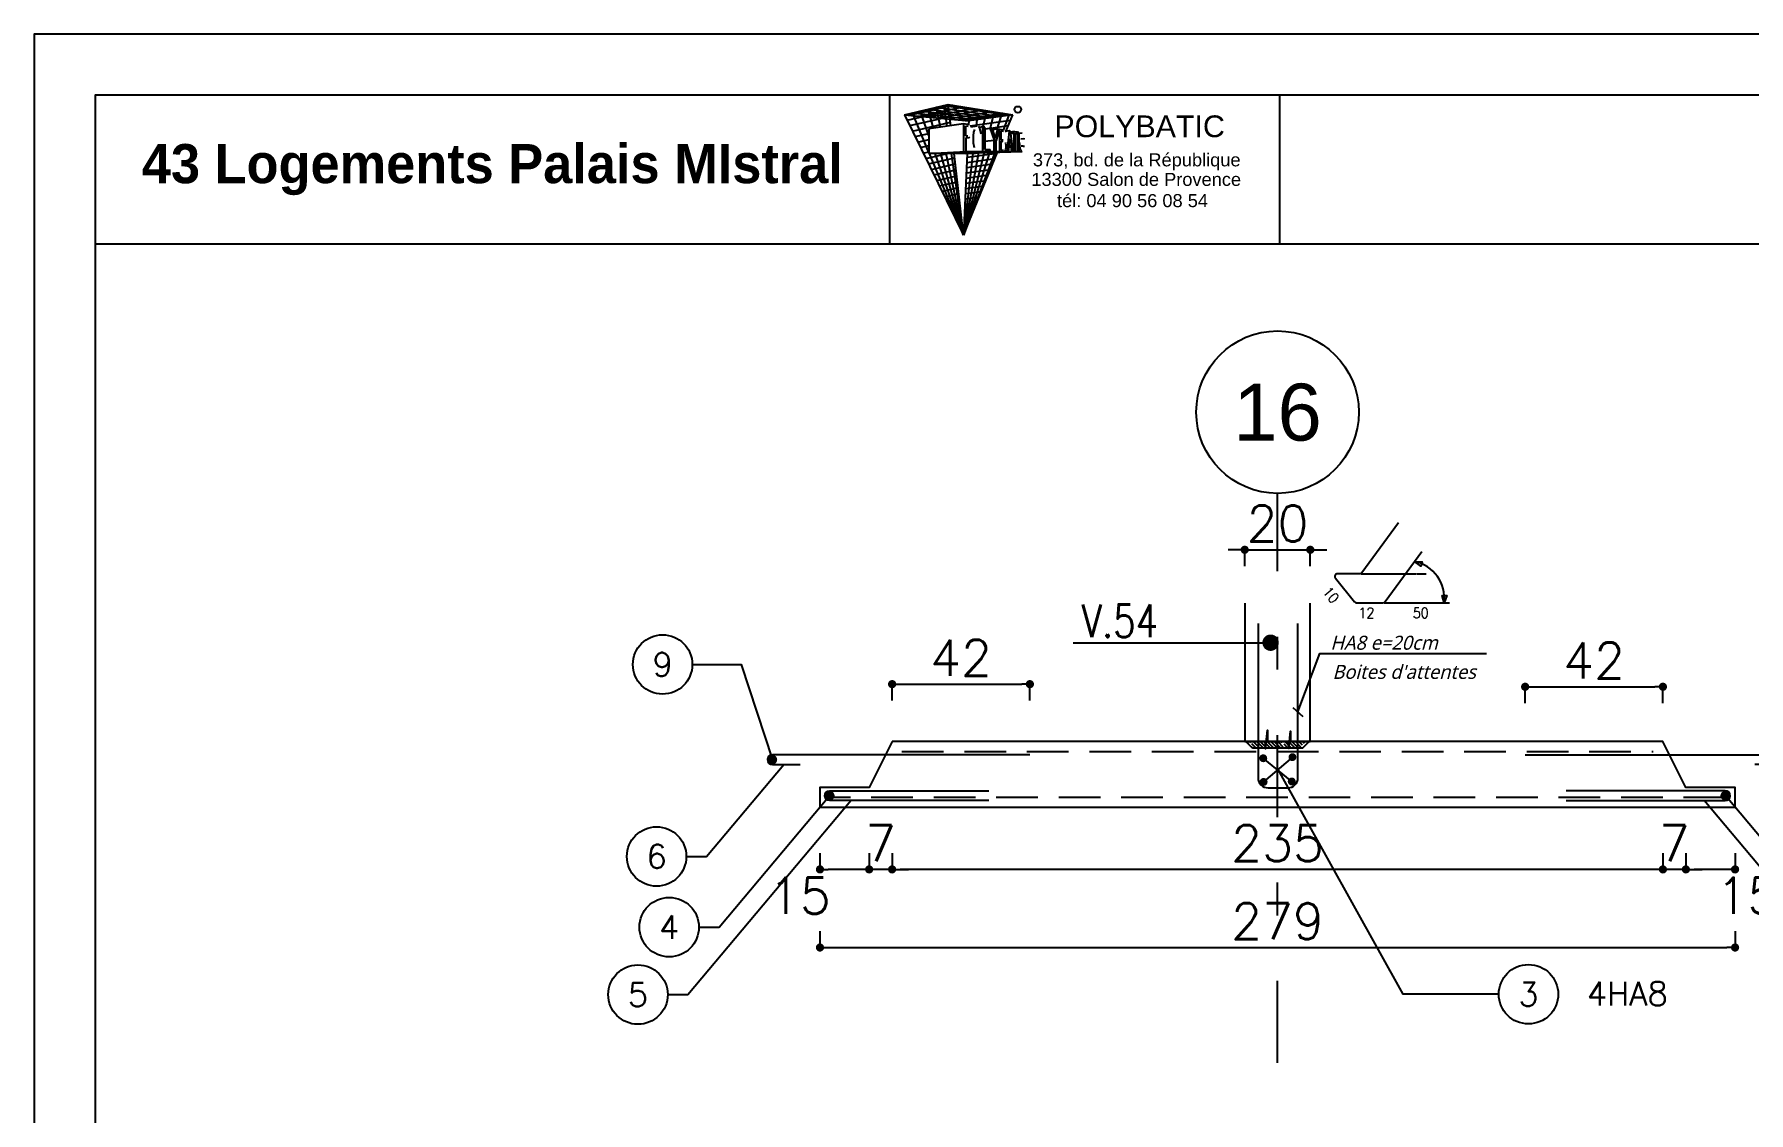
# Model space of a CAD drawing. Header units: millimetres. Extents: x -21776 to 63757, y -7870 to 8483.
# Drawn here: x 21930 to 22453, y -4850 to -4522 of the extents above; entities that cross this region are included whole.
import ezdxf
from ezdxf.enums import TextEntityAlignment as Align

# ---------------------------------------------------------------- set-up
doc = ezdxf.new("R2010")
doc.units = ezdxf.units.MM
doc.header["$PDMODE"] = 34
for name, pattern in [('CACHEX2', [19.05, 12.7, -6.35]), ('CONTINUE', [0]), ('GrFeatureAxis', [0.85, 0.25, -0.2, 0.1, -0.2, 0.1]), ('HIDDEN2', [0.1875, 0.125, -0.0625])]:
    doc.linetypes.add(name, pattern=pattern)
for name, color, linetype in [('COTATION', 1, 'Continuous'), ('GO-CARTOUCHE', 7, 'Continuous'), ('GO-COTATION', 1, 'Continuous'), ('GO-FER-HA', 140, 'Continuous'), ('GO-TEXTE', 9, 'Continuous'), ('GO-TEXTE-ACIER', 3, 'Continuous'), ('GO-TEXTE-FER', 3, 'Continuous'), ('Grid', 7, 'Continuous'), ('préfa v', 2, 'Continuous'), ('STR_TS_TXT', 7, 'Continuous'), ('STR_VOI-POT', 6, 'Continuous'), ('TEXTE-ACIER', 3, 'Continuous')]:
    doc.layers.add(name, color=color, linetype=linetype)
doc.styles.add('GrGrid', font='ARIAL.TTF', dxfattribs={"height": 0.17})
doc.styles.add('Lucida', font='')
doc.styles.get("Standard").update_dxf_attribs({"font": 'romans.shx'})
doc.styles.add('TEXTE', font='romans.shx')
doc.styles.add('TEXTE TS', font='romans.shx', dxfattribs={"width": 0.7, "oblique": 15})
doc.styles.add('TEXTEBA', font='ARIAL.TTF')
doc.styles.get('Lucida').set_extended_font_data('Lucida Sans', italic=True)
doc.dimstyles.new('COUPE-20', dxfattribs={"dimscale": 0.5, "dimtxt": 22, "dimasz": 5, "dimexe": 0.05, "dimexo": 0, "dimgap": 5, "dimtad": 1, "dimdsep": 46, "dimtxsty": 'Standard', "dimblk1": 'DOT', "dimblk2": 'DOT', "dimsah": 1, "dimcen": 0, "dimdle": 150, "dimclrd": 1, "dimclre": 1, "dimclrt": 7, "dimadec": 0, "dimazin": 0, "dimtfac": 1, "dimtix": 1, "dimtmove": 2, "dimatfit": 3, "dimldrblk": 'DOT', "dimfxl": 0, "dimtvp": 1, "dimtolj": 1, "dimtzin": 0, "dimarcsym": 0})

# ---------------------------------------------------------------- blocks, each defined once
blk = doc.blocks.new('_DOT')
at = {"color": 0, "linetype": 'ByBlock'}
blk.add_line((-0.5, 0), (-1, 0), dxfattribs=at)
at = {"color": 0, "linetype": 'ByBlock', "const_width": 0.5}
blk.add_lwpolyline([(-0.25, 0, 1), (0.25, 0, 1)], format="xyb", close=True, dxfattribs=at)
blk = doc.blocks.new('*D1715')
at = {"layer": 'DEFPOINTS', "color": 0}
for p in [(22448.76, -4751.26), (22491.32, -4751.26), (22448.76, -4757.26)]:
    blk.add_point(p, dxfattribs=at)
at = {"layer": 'préfa v', "color": 1, "lineweight": -2}
for p, q in [((22486.32, -4751.26), (22491.34, -4751.26)), ((22491.32, -4748.76), (22491.32, -4746.26)), ((22491.32, -4757.26), (22491.32, -4751.26)), ((22486.32, -4757.26), (22491.34, -4757.26)), ((22491.32, -4759.76), (22491.32, -4762.26))]:
    blk.add_line(p, q, dxfattribs=at)
at = {"layer": 'préfa v', "color": 1, "lineweight": -2, "xscale": 2.5, "yscale": 2.5, "zscale": 2.5}
for p, rotation in [((22491.32, -4751.26), 270), ((22491.32, -4757.26), 90)]:
    blk.add_blockref('_DOT', p, dxfattribs=dict(at, rotation=rotation))
at = {"layer": 'préfa v', "color": 7, "insert": (22483.32, -4761.11), "char_height": 11, "attachment_point": 5, "rotation": 90}
blk.add_mtext('\\A1;6', dxfattribs=at)
blk = doc.blocks.new('*D1716')
at = {"layer": 'DEFPOINTS', "color": 0}
for p in [(22426.76, -4737.26), (22491.32, -4737.26), (22448.76, -4751.26)]:
    blk.add_point(p, dxfattribs=at)
at = {"layer": 'préfa v', "color": 1, "lineweight": -2}
for p, q in [((22491.32, -4734.76), (22491.32, -4732.26)), ((22486.32, -4737.26), (22491.34, -4737.26)), ((22491.32, -4751.26), (22491.32, -4737.26)), ((22486.32, -4751.26), (22491.34, -4751.26)), ((22491.32, -4753.76), (22491.32, -4756.26))]:
    blk.add_line(p, q, dxfattribs=at)
at = {"layer": 'préfa v', "color": 1, "lineweight": -2, "xscale": 2.5, "yscale": 2.5, "zscale": 2.5}
for p, rotation in [((22491.32, -4737.26), 270), ((22491.32, -4751.26), 90)]:
    blk.add_blockref('_DOT', p, dxfattribs=dict(at, rotation=rotation))
at = {"layer": 'préfa v', "color": 7, "insert": (22483.32, -4744.26), "char_height": 11, "attachment_point": 5, "rotation": 90}
blk.add_mtext('\\A1;14', dxfattribs=at)
blk = doc.blocks.new('*D1717')
at = {"layer": 'DEFPOINTS', "color": 0}
for p in [(22433.76, -4751.26), (22448.76, -4757.26), (22433.76, -4776.24)]:
    blk.add_point(p, dxfattribs=at)
at = {"layer": 'préfa v', "color": 1, "lineweight": -2}
for p, q in [((22433.76, -4771.24), (22433.76, -4776.27)), ((22448.76, -4771.24), (22448.76, -4776.27)), ((22446.26, -4776.24), (22436.26, -4776.24))]:
    blk.add_line(p, q, dxfattribs=at)
at = {"layer": 'préfa v', "color": 1, "lineweight": -2, "xscale": 2.5, "yscale": 2.5, "zscale": 2.5, "rotation": 180}
blk.add_blockref('_DOT', (22433.76, -4776.24), dxfattribs=at)
at = {"layer": 'préfa v', "color": 1, "lineweight": -2, "xscale": 2.5, "yscale": 2.5, "zscale": 2.5}
blk.add_blockref('_DOT', (22448.76, -4776.24), dxfattribs=at)
at = {"layer": 'préfa v', "color": 7, "insert": (22452.54, -4784.24), "char_height": 11, "attachment_point": 5}
blk.add_mtext('\\A1;15', dxfattribs=at)
blk = doc.blocks.new('*D1718')
at = {"layer": 'DEFPOINTS', "color": 0}
for p in [(22426.76, -4737.26), (22433.76, -4751.26), (22426.76, -4776.24)]:
    blk.add_point(p, dxfattribs=at)
at = {"layer": 'préfa v', "color": 1, "lineweight": -2}
for p, q in [((22426.76, -4771.24), (22426.76, -4776.27)), ((22433.76, -4771.24), (22433.76, -4776.27)), ((22424.26, -4776.24), (22421.76, -4776.24)), ((22433.76, -4776.24), (22426.76, -4776.24)), ((22436.26, -4776.24), (22438.76, -4776.24))]:
    blk.add_line(p, q, dxfattribs=at)
at = {"layer": 'préfa v', "color": 1, "lineweight": -2, "xscale": 2.5, "yscale": 2.5, "zscale": 2.5}
blk.add_blockref('_DOT', (22426.76, -4776.24), dxfattribs=at)
at = {"layer": 'préfa v', "color": 1, "lineweight": -2, "xscale": 2.5, "yscale": 2.5, "zscale": 2.5, "rotation": 180}
blk.add_blockref('_DOT', (22433.76, -4776.24), dxfattribs=at)
at = {"layer": 'préfa v', "color": 7, "insert": (22430.26, -4768.24), "char_height": 11, "attachment_point": 5}
blk.add_mtext('\\A1;7', dxfattribs=at)
blk = doc.blocks.new('*D1719')
at = {"layer": 'DEFPOINTS', "color": 0}
for p in [(22191.76, -4737.26), (22426.76, -4737.26), (22191.76, -4776.24)]:
    blk.add_point(p, dxfattribs=at)
at = {"layer": 'préfa v', "color": 1, "lineweight": -2}
for p, q in [((22191.76, -4771.24), (22191.76, -4776.27)), ((22426.76, -4771.24), (22426.76, -4776.27)), ((22424.26, -4776.24), (22194.26, -4776.24))]:
    blk.add_line(p, q, dxfattribs=at)
at = {"layer": 'préfa v', "color": 1, "lineweight": -2, "xscale": 2.5, "yscale": 2.5, "zscale": 2.5, "rotation": 180}
blk.add_blockref('_DOT', (22191.76, -4776.24), dxfattribs=at)
at = {"layer": 'préfa v', "color": 1, "lineweight": -2, "xscale": 2.5, "yscale": 2.5, "zscale": 2.5}
blk.add_blockref('_DOT', (22426.76, -4776.24), dxfattribs=at)
at = {"layer": 'préfa v', "color": 7, "insert": (22309.26, -4768.24), "char_height": 11, "attachment_point": 5}
blk.add_mtext('\\A1;235', dxfattribs=at)
blk = doc.blocks.new('*D1720')
at = {"layer": 'DEFPOINTS', "color": 0}
for p in [(22191.76, -4737.26), (22184.76, -4751.26), (22184.76, -4776.24)]:
    blk.add_point(p, dxfattribs=at)
at = {"layer": 'préfa v', "color": 1, "lineweight": -2}
for p, q in [((22184.76, -4771.24), (22184.76, -4776.27)), ((22191.76, -4771.24), (22191.76, -4776.27)), ((22182.26, -4776.24), (22179.76, -4776.24)), ((22191.76, -4776.24), (22184.76, -4776.24)), ((22194.26, -4776.24), (22196.76, -4776.24))]:
    blk.add_line(p, q, dxfattribs=at)
at = {"layer": 'préfa v', "color": 1, "lineweight": -2, "xscale": 2.5, "yscale": 2.5, "zscale": 2.5}
blk.add_blockref('_DOT', (22184.76, -4776.24), dxfattribs=at)
at = {"layer": 'préfa v', "color": 1, "lineweight": -2, "xscale": 2.5, "yscale": 2.5, "zscale": 2.5, "rotation": 180}
blk.add_blockref('_DOT', (22191.76, -4776.24), dxfattribs=at)
at = {"layer": 'préfa v', "color": 7, "insert": (22188.26, -4768.24), "char_height": 11, "attachment_point": 5}
blk.add_mtext('\\A1;7', dxfattribs=at)
blk = doc.blocks.new('*D1721')
at = {"layer": 'DEFPOINTS', "color": 0}
for p in [(22169.76, -4751.26), (22184.76, -4751.26), (22169.76, -4776.24)]:
    blk.add_point(p, dxfattribs=at)
at = {"layer": 'préfa v', "color": 1, "lineweight": -2}
for p, q in [((22169.76, -4771.24), (22169.76, -4776.27)), ((22184.76, -4771.24), (22184.76, -4776.27)), ((22182.26, -4776.24), (22172.26, -4776.24))]:
    blk.add_line(p, q, dxfattribs=at)
at = {"layer": 'préfa v', "color": 1, "lineweight": -2, "xscale": 2.5, "yscale": 2.5, "zscale": 2.5, "rotation": 180}
blk.add_blockref('_DOT', (22169.76, -4776.24), dxfattribs=at)
at = {"layer": 'préfa v', "color": 1, "lineweight": -2, "xscale": 2.5, "yscale": 2.5, "zscale": 2.5}
blk.add_blockref('_DOT', (22184.76, -4776.24), dxfattribs=at)
at = {"layer": 'préfa v', "color": 7, "insert": (22163.64, -4784.24), "char_height": 11, "attachment_point": 5}
blk.add_mtext('\\A1;15', dxfattribs=at)
blk = doc.blocks.new('*D1722')
at = {"layer": 'DEFPOINTS', "color": 0}
for p in [(22169.76, -4757.26), (22448.76, -4757.26), (22448.76, -4800.06)]:
    blk.add_point(p, dxfattribs=at)
at = {"layer": 'préfa v', "color": 1, "lineweight": -2}
for p, q in [((22169.76, -4795.06), (22169.76, -4800.08)), ((22448.76, -4795.06), (22448.76, -4800.08)), ((22172.26, -4800.06), (22446.26, -4800.06))]:
    blk.add_line(p, q, dxfattribs=at)
at = {"layer": 'préfa v', "color": 1, "lineweight": -2, "xscale": 2.5, "yscale": 2.5, "zscale": 2.5, "rotation": 180}
blk.add_blockref('_DOT', (22169.76, -4800.06), dxfattribs=at)
at = {"layer": 'préfa v', "color": 1, "lineweight": -2, "xscale": 2.5, "yscale": 2.5, "zscale": 2.5}
blk.add_blockref('_DOT', (22448.76, -4800.06), dxfattribs=at)
at = {"layer": 'préfa v', "color": 7, "insert": (22309.26, -4792.06), "char_height": 11, "attachment_point": 5}
blk.add_mtext('\\A1;279', dxfattribs=at)
blk = doc.blocks.new('*D1731')
at = {"layer": 'DEFPOINTS', "color": 0}
for p in [(22426.76, -4737.26), (22513.45, -4737.26), (22448.76, -4757.26)]:
    blk.add_point(p, dxfattribs=at)
at = {"layer": 'STR_VOI-POT', "color": 1, "lineweight": -2}
for p, q in [((22513.45, -4734.76), (22513.45, -4732.26)), ((22508.45, -4737.26), (22513.48, -4737.26)), ((22513.45, -4757.26), (22513.45, -4737.26)), ((22508.45, -4757.26), (22513.48, -4757.26)), ((22513.45, -4759.76), (22513.45, -4762.26))]:
    blk.add_line(p, q, dxfattribs=at)
at = {"layer": 'STR_VOI-POT', "color": 1, "lineweight": -2, "xscale": 2.5, "yscale": 2.5, "zscale": 2.5}
for p, rotation in [((22513.45, -4737.26), 270), ((22513.45, -4757.26), 90)]:
    blk.add_blockref('_DOT', p, dxfattribs=dict(at, rotation=rotation))
at = {"layer": 'STR_VOI-POT', "color": 7, "insert": (22505.45, -4747.26), "char_height": 11, "attachment_point": 5, "rotation": 90}
blk.add_mtext('\\A1;20', dxfattribs=at)
blk = doc.blocks.new('staboxdetail')
at = {"layer": 'GO-TEXTE-FER'}
blk.add_lwpolyline([(-8.57, 15.58), (-19.76, 0.33, -0.238859), (-20.41, 0), (-27.16, 0, 0.630281), (-27.79, -1.3), (-21.96, -8.52, 0.226783), (-21.34, -8.82), (-13.3, -8.82, 0.238859), (-12.65, -8.49), (-1.46, 6.77)], format="xyb", dxfattribs=at)
at = {"layer": 'GO-TEXTE-FER', "color": 1, "flags": 128}
for points in [[(-3.64, 3.75), (-1.35, 3.64), (-1.75, 2.31), (-3.64, 3.75)], [(5.34, -8.85), (4.78, -6.62), (6.18, -6.63), (5.34, -8.85)]]:
    blk.add_lwpolyline(points, dxfattribs=at)
at = {"layer": 'GO-TEXTE-FER', "color": 1}
blk.add_arc((-6, -7.43), 11.43, 352.851, 78.092, dxfattribs=at)
at = {"layer": 'TEXTE-ACIER', "color": 1, "linetype": 'HIDDEN2', "ltscale": 0.025}
for p, q in [((-20, 0), (0, 0)), ((-12.89, -8.82), (7.11, -8.82))]:
    blk.add_line(p, q, dxfattribs=at)
at = {"layer": 'GO-TEXTE-FER', "color": 1, "style": 'TEXTE', "width": 0.9}
blk.add_text('10', height=3.15, rotation=309.8185, dxfattribs=at).set_placement((-31.88, -5.6))
for s, p in [('12', (-20.75, -13.49)), ('50', (-4.19, -13.49))]:
    blk.add_text(s, height=3.15, dxfattribs=at).set_placement(p)
blk = doc.blocks.new('*D1734')
at = {"layer": 'DEFPOINTS', "color": 0}
for p in [(22426.76, -4720.54), (22426.76, -4737.26), (22384.76, -4741.26)]:
    blk.add_point(p, dxfattribs=at)
at = {"layer": 'STR_VOI-POT', "color": 1, "lineweight": -2}
for p, q in [((22384.76, -4725.54), (22384.76, -4720.51)), ((22387.26, -4720.54), (22424.26, -4720.54)), ((22426.76, -4725.54), (22426.76, -4720.51))]:
    blk.add_line(p, q, dxfattribs=at)
at = {"layer": 'STR_VOI-POT', "color": 1, "lineweight": -2, "xscale": 2.5, "yscale": 2.5, "zscale": 2.5, "rotation": 180}
blk.add_blockref('_DOT', (22384.76, -4720.54), dxfattribs=at)
at = {"layer": 'STR_VOI-POT', "color": 1, "lineweight": -2, "xscale": 2.5, "yscale": 2.5, "zscale": 2.5}
blk.add_blockref('_DOT', (22426.76, -4720.54), dxfattribs=at)
at = {"layer": 'STR_VOI-POT', "color": 7, "insert": (22405.76, -4712.54), "char_height": 11, "attachment_point": 5}
blk.add_mtext('\\A1;42', dxfattribs=at)
blk = doc.blocks.new('stab')
at = {"layer": 'GO-FER-HA'}
h = blk.add_hatch(dxfattribs=at)
h.set_pattern_fill('ANSI31', color=9, scale=6.075, angle=-540, style=0)
h.set_pattern_definition([(315, (-54992.6584, 395894.73794), (-0.536959212, -0.536959212), [])])
h.paths.add_polyline_path([(8.55, 0), (6.53, -2.03), (4.9, -2.03), (4.9, 0)])
h.paths.add_polyline_path([(4.9, 0), (4.9, -2.03), (1.75, -2.03), (1.95, 0)])
h.paths.add_polyline_path([(1.41, 0), (1.73, -2.03), (-8.03, -2.03), (-7.82, 0)])
h.paths.add_polyline_path([(-8.11, -1.56), (-9.67, 0), (-8.25, 0)])
at = {"layer": 'COTATION'}
for p, q in [((4.33, -12.16), (-4.35, -5.08)), ((4.55, -4.74), (-4.24, -12.3))]:
    blk.add_line(p, q, dxfattribs=at)
at = {"layer": 'GO-FER-HA', "color": 1}
blk.add_lwpolyline([(-5.93, 36.01), (-5.93, 0.57), (-5.93, -11.07, 0.414214), (-2.89, -14.1), (3.18, -14.1, 0.414214), (6.22, -11.07), (6.22, 36.01)], format="xyb", dxfattribs=at)
blk.add_lwpolyline([(-7.65, -2.03), (-9.67, 0), (9.67, 0), (7.65, -2.03)], close=True, dxfattribs=at)
blk.add_lwpolyline([(-3.88, 0), (-3.68, -2.22), (-3.09, 3.47), (-3.09, 0), (3.09, 0), (3.42, -2.09), (3.94, 3.21), (3.94, 0)], dxfattribs=at)
at = {"layer": 'GO-FER-HA', "color": 6, "linetype": 'Continuous', "const_width": 1.2}
for points in [[(-3.75, -5.08, -1), (-4.95, -5.08, -1)], [(5.15, -4.74, -1), (3.95, -4.74, -1)], [(-3.64, -12.3, -1), (-4.84, -12.3, -1)], [(4.93, -12.16, -1), (3.73, -12.16, -1)]]:
    blk.add_lwpolyline(points, format="xyb", close=True, dxfattribs=at)
blk = doc.blocks.new('*D1741')
at = {"layer": 'DEFPOINTS', "color": 0}
for p in [(22233.76, -4719.74), (22191.76, -4737.26), (22233.76, -4741.26)]:
    blk.add_point(p, dxfattribs=at)
at = {"layer": 'préfa v', "color": 1, "lineweight": -2}
for p, q in [((22191.76, -4724.74), (22191.76, -4719.71)), ((22194.26, -4719.74), (22231.26, -4719.74)), ((22233.76, -4724.74), (22233.76, -4719.71))]:
    blk.add_line(p, q, dxfattribs=at)
at = {"layer": 'préfa v', "color": 1, "lineweight": -2, "xscale": 2.5, "yscale": 2.5, "zscale": 2.5, "rotation": 180}
blk.add_blockref('_DOT', (22191.76, -4719.74), dxfattribs=at)
at = {"layer": 'préfa v', "color": 1, "lineweight": -2, "xscale": 2.5, "yscale": 2.5, "zscale": 2.5}
blk.add_blockref('_DOT', (22233.76, -4719.74), dxfattribs=at)
at = {"layer": 'préfa v', "color": 7, "insert": (22212.76, -4711.74), "char_height": 11, "attachment_point": 5}
blk.add_mtext('\\A1;42', dxfattribs=at)
blk = doc.blocks.new('*D1742')
at = {"layer": 'DEFPOINTS', "color": 0}
for p in [(22319.26, -4678.76), (22299.26, -4695.04), (22319.26, -4695.04)]:
    blk.add_point(p, dxfattribs=at)
at = {"layer": 'préfa v', "color": 1, "lineweight": -2}
for p, q in [((22296.76, -4678.76), (22294.26, -4678.76)), ((22299.26, -4683.76), (22299.26, -4678.74)), ((22299.26, -4678.76), (22319.26, -4678.76)), ((22319.26, -4683.76), (22319.26, -4678.74)), ((22321.76, -4678.76), (22324.26, -4678.76))]:
    blk.add_line(p, q, dxfattribs=at)
at = {"layer": 'préfa v', "color": 1, "lineweight": -2, "xscale": 2.5, "yscale": 2.5, "zscale": 2.5}
blk.add_blockref('_DOT', (22299.26, -4678.76), dxfattribs=at)
at = {"layer": 'préfa v', "color": 1, "lineweight": -2, "xscale": 2.5, "yscale": 2.5, "zscale": 2.5, "rotation": 180}
blk.add_blockref('_DOT', (22319.26, -4678.76), dxfattribs=at)
at = {"layer": 'préfa v', "color": 7, "insert": (22309.26, -4670.76), "char_height": 11, "attachment_point": 5}
blk.add_mtext('\\A1;20', dxfattribs=at)

msp = doc.modelspace()

# ---------------------------------------------------------------- linework, layer by layer
at = {"layer": 'COTATION'}
for points in [[(22246.99176, -4707.09822), (22307.14749, -4707.09822)], [(22129.01565, -4772.2945), (22135.15775, -4772.2945), (22158.70735, -4744.26035)], [(22376.7148, -4814.30872), (22347.60596, -4814.30872), (22309.41588, -4745.78316)], [(22123.32825, -4814.42617), (22129.47035, -4814.42617), (22179.17159, -4755.26035)], [(22132.85647, -4793.84992), (22138.99857, -4793.84992), (22173.0159, -4753.35469)], [(22495.18838, -4814.42617), (22489.04627, -4814.42617), (22439.34503, -4755.26035)], [(22485.66016, -4793.84992), (22479.51805, -4793.84992), (22445.50072, -4753.35469)]]:
    msp.add_lwpolyline(points, dxfattribs=at)
at = {"layer": 'COTATION', "const_width": 2.5}
msp.add_lwpolyline([(22305.89749, -4707.09822, 1), (22308.39749, -4707.09822, 1)], format="xyb", close=True, dxfattribs=at)
at = {"layer": 'GO-CARTOUCHE', "color": 9, "linetype": 'CONTINUE'}
for p, q in [((22195.50407, -4546.06632), (22208.89724, -4542.95163)), ((22195.50407, -4546.06632), (22215.12661, -4547.93514)), ((22195.50407, -4546.06632), (22213.56927, -4582.81966)), ((22196.32514, -4547.73678), (22209.1096, -4544.76382)), ((22197.01347, -4546.21007), (22210.40641, -4543.19118)), ((22197.14621, -4549.40723), (22209.32197, -4546.576)), ((22202.97932, -4557.54868), (22197.93106, -4545.50191)), ((22197.93106, -4545.50191), (22217.56114, -4547.59543)), ((22200.03227, -4546.49758), (22213.42475, -4543.67029)), ((22202.97932, -4552.45382), (22200.35804, -4544.93749)), ((22200.35804, -4544.93749), (22219.99567, -4547.25573)), ((22202.78503, -4544.37308), (22222.4302, -4546.91603)), ((22204.42164, -4550.20771), (22202.78503, -4544.37308)), ((22203.05107, -4546.78508), (22216.4431, -4544.14939)), ((22206.51686, -4549.89959), (22205.21201, -4543.80866)), ((22205.21201, -4543.80866), (22224.86472, -4546.57633)), ((22206.06988, -4547.07259), (22219.46145, -4544.62849)), ((22208.59059, -4549.59463), (22207.639, -4543.24425)), ((22207.639, -4543.24425), (22227.29925, -4546.23663)), ((22209.65733, -4549.43776), (22208.89724, -4542.95163)), ((22208.89724, -4542.95163), (22228.51978, -4546.06632)), ((22209.08868, -4547.36009), (22222.47979, -4545.10759)), ((22212.10748, -4547.6476), (22225.49814, -4545.5867)), ((22213.61688, -4547.79135), (22227.00731, -4545.82625)), ((22228.51978, -4546.06632), (22215.12661, -4547.93514)), ((22219.99567, -4547.25573), (22219.45514, -4549.78268)), ((22222.4302, -4546.91603), (22221.63847, -4550.12402)), ((22224.86472, -4546.57633), (22223.637, -4550.51568)), ((22227.29925, -4546.23663), (22225.60739, -4550.74453)), ((22226.43404, -4551.19376), (22228.51978, -4546.06632)), ((22197.96728, -4551.07769), (22209.53433, -4548.38819)), ((22198.78836, -4552.74815), (22202.97932, -4551.77376)), ((22213.56927, -4548.86247), (22202.97932, -4550.41982)), ((22202.97932, -4550.41982), (22202.97932, -4557.89507)), ((22215.31249, -4549.13501), (22213.56927, -4548.86247)), ((22213.56927, -4548.86247), (22213.56927, -4557.87744)), ((22214.19221, -4552.49082), (22214.19221, -4549.59037)), ((22214.98441, -4549.71422), (22214.19221, -4549.59037)), ((22214.19221, -4552.49082), (22214.81938, -4552.53948)), ((22215.12661, -4547.93514), (22215.07471, -4549.09783)), ((22215.56125, -4549.45027), (22227.84026, -4547.73681)), ((22215.76052, -4549.79362), (22217.72686, -4549.50762)), ((22216.47609, -4552.46537), (22216.43761, -4553.31857)), ((22216.61458, -4551.41547), (22216.47609, -4552.46537)), ((22216.8418, -4550.57838), (22216.61458, -4551.41547)), ((22217.56114, -4547.59543), (22217.33832, -4549.56159)), ((22218.48102, -4550.28162), (22218.11851, -4549.69815)), ((22219.42489, -4549.77795), (22218.27331, -4549.9473)), ((22218.72542, -4550.98011), (22218.48102, -4550.28162)), ((22218.91284, -4551.98885), (22218.72542, -4550.98011)), ((22219.42489, -4557.27213), (22219.42489, -4549.7711)), ((22220.04782, -4549.87534), (22219.42489, -4549.77795)), ((22220.04782, -4556.6492), (22220.04782, -4549.87534)), ((22220.04782, -4550.39212), (22221.60885, -4550.17735)), ((22220.04782, -4550.39212), (22220.04831, -4556.6492)), ((22221.58777, -4550.1161), (22222.87844, -4553.86628)), ((22222.14478, -4550.20318), (22221.58777, -4550.1161)), ((22221.60885, -4550.17735), (22222.87844, -4553.86628)), ((22221.82073, -4550.15252), (22227.16074, -4549.40729)), ((22222.14478, -4550.20318), (22223.17281, -4553.19023)), ((22223.89805, -4550.47729), (22222.31903, -4550.7095)), ((22223.89805, -4550.47729), (22223.17281, -4553.19023)), ((22224.3932, -4550.5547), (22223.50138, -4553.8908)), ((22223.50469, -4553.8784), (22224.37486, -4550.62331)), ((22224.3932, -4550.5547), (22223.89805, -4550.47729)), ((22224.37486, -4550.62331), (22224.56037, -4550.59553)), ((22224.56037, -4550.58084), (22224.37909, -4550.6075)), ((22224.56037, -4557.27213), (22224.56037, -4550.58084)), ((22225.76685, -4550.76946), (22224.56037, -4550.58084)), ((22225.6995, -4551.20028), (22224.99643, -4551.09036)), ((22224.99643, -4553.71445), (22224.99643, -4551.09036)), ((22226.18062, -4551.11973), (22226.48122, -4551.07778)), ((22227.48873, -4551.03866), (22226.23233, -4551.22343)), ((22227.48873, -4551.03866), (22227.24448, -4553.07391)), ((22227.79912, -4551.08719), (22227.48873, -4551.03866)), ((22227.79912, -4551.08719), (22228.54646, -4557.2662)), ((22227.82609, -4551.31018), (22228.54718, -4551.20414)), ((22227.87627, -4551.72505), (22228.54718, -4551.64549)), ((22227.88774, -4551.81992), (22228.95208, -4551.7088)), ((22228.54718, -4551.20414), (22228.54718, -4551.64549)), ((22229.79305, -4551.39892), (22228.54718, -4551.20414)), ((22228.54718, -4551.64549), (22228.95208, -4551.7088)), ((22228.95208, -4557.2662), (22228.95208, -4551.7088)), ((22229.38814, -4551.77697), (22229.79305, -4551.84027)), ((22229.38814, -4557.2662), (22229.38814, -4551.77697)), ((22229.38814, -4551.8757), (22229.79305, -4551.84027)), ((22229.79305, -4551.84027), (22229.79305, -4551.39892)), ((22229.95142, -4551.42368), (22229.79305, -4551.47452)), ((22229.95142, -4551.42368), (22229.95142, -4557.26789)), ((22230.38747, -4551.49185), (22229.95142, -4551.42368)), ((22230.38747, -4551.49185), (22230.38747, -4557.27213)), ((22230.38747, -4551.69655), (22231.3753, -4551.60465)), ((22199.60943, -4554.4186), (22202.97932, -4553.63518)), ((22200.4305, -4556.08906), (22202.97932, -4555.49657)), ((22201.25157, -4557.75951), (22202.97932, -4557.35793)), ((22202.07264, -4559.42997), (22208.6772, -4557.89507)), ((22202.97932, -4557.89507), (22214.19221, -4557.27213)), ((22214.07412, -4557.8766), (22202.97932, -4557.89507)), ((22213.56927, -4582.81966), (22203.12448, -4557.89507)), ((22213.56927, -4582.81966), (22204.87694, -4557.89507)), ((22213.56927, -4582.81966), (22206.57794, -4557.89507)), ((22213.56927, -4582.81966), (22208.22972, -4557.89507)), ((22213.56927, -4582.81966), (22209.83439, -4557.89507)), ((22213.56927, -4582.81966), (22210.64842, -4557.89507)), ((22213.56927, -4582.81966), (22223.85343, -4557.53777)), ((22223.0473, -4557.56578), (22213.56927, -4582.81966)), ((22221.4222, -4557.62224), (22213.56927, -4582.81966)), ((22219.7738, -4557.67951), (22213.56927, -4582.81966)), ((22218.1016, -4557.73761), (22213.56927, -4582.81966)), ((22216.40508, -4557.79655), (22213.56927, -4582.81966)), ((22214.6837, -4557.85635), (22213.56927, -4582.81966)), ((22214.07412, -4557.8766), (22217.20597, -4557.762)), ((22215.04409, -4553.18173), (22214.19221, -4553.11563)), ((22214.19221, -4553.11563), (22214.19221, -4557.27213)), ((22214.19221, -4557.27213), (22221.69852, -4557.27213)), ((22214.63109, -4559.0348), (22223.76314, -4557.75972)), ((22215.35816, -4552.87272), (22215.04409, -4553.18173)), ((22216.43761, -4553.31857), (22216.49721, -4554.61005)), ((22216.49721, -4554.61005), (22216.78501, -4556.07624)), ((22217.20597, -4557.762), (22217.76682, -4557.74148)), ((22217.80983, -4557.7399), (22224.55444, -4557.49311)), ((22219.42163, -4557.27305), (22224.56858, -4557.27213)), ((22220.04782, -4556.6492), (22221.69852, -4556.6492)), ((22220.04831, -4554.11475), (22222.87844, -4553.86628)), ((22220.04831, -4556.6492), (22221.69852, -4556.65427)), ((22221.69852, -4557.27213), (22221.69852, -4556.6492)), ((22221.69852, -4557.27213), (22222.88257, -4557.27213)), ((22222.87844, -4557.27213), (22222.87844, -4553.86628)), ((22222.87844, -4556.65427), (22222.88257, -4557.27213)), ((22222.88257, -4557.27213), (22223.50138, -4557.27213)), ((22223.50138, -4557.2645), (22223.50469, -4553.8784)), ((22223.50138, -4557.27213), (22223.50138, -4553.8908)), ((22224.55406, -4557.26619), (22229.95142, -4557.2662)), ((22224.55549, -4557.49307), (22231.39463, -4557.27483)), ((22224.56037, -4557.27213), (22225.88066, -4557.27213)), ((22224.99643, -4553.71445), (22225.56463, -4553.75853)), ((22224.99643, -4554.15182), (22225.5309, -4554.19328)), ((22224.99643, -4556.83608), (22224.99643, -4554.15182)), ((22224.99643, -4556.83608), (22225.74662, -4556.83608)), ((22226.123, -4557.05924), (22225.87413, -4557.2662)), ((22225.87413, -4557.2662), (22226.72902, -4557.2662)), ((22226.30138, -4556.67452), (22226.123, -4557.05924)), ((22226.25783, -4554.53315), (22226.33761, -4554.78554)), ((22226.40392, -4556.18057), (22226.30138, -4556.67452)), ((22226.33761, -4554.78554), (22226.41631, -4555.26651)), ((22226.43476, -4555.73487), (22226.40392, -4556.18057)), ((22226.41631, -4555.26651), (22226.43476, -4555.73487)), ((22226.79725, -4556.80051), (22226.74137, -4557.2662)), ((22226.86025, -4556.27558), (22226.79725, -4556.80051)), ((22226.91273, -4555.83826), (22226.86025, -4556.27558)), ((22226.96297, -4555.41965), (22226.91273, -4555.83826)), ((22227.01366, -4554.99731), (22226.96297, -4555.41965)), ((22227.0399, -4554.77865), (22227.01366, -4554.99731)), ((22227.05715, -4554.63487), (22227.0399, -4554.77865)), ((22227.07117, -4554.51805), (22227.05715, -4554.63487)), ((22227.10361, -4554.24772), (22227.07117, -4554.51805)), ((22227.17084, -4553.68759), (22227.10361, -4554.24772)), ((22227.24448, -4553.07391), (22227.17084, -4553.68759)), ((22227.4267, -4555.21511), (22227.18055, -4557.2662)), ((22227.4267, -4555.21511), (22227.86324, -4555.24897)), ((22227.47871, -4554.78177), (22227.64208, -4553.42042)), ((22227.47871, -4554.78177), (22227.80984, -4554.80746)), ((22227.64208, -4553.42042), (22227.80984, -4554.80746)), ((22227.86324, -4555.24897), (22228.10794, -4557.27213)), ((22229.38814, -4557.2662), (22229.95142, -4557.2662)), ((22229.95142, -4557.26789), (22230.38747, -4557.27213)), ((22230.52931, -4554.47383), (22230.55399, -4555.0936)), ((22230.55399, -4555.0936), (22230.61298, -4555.66122)), ((22230.61298, -4555.66122), (22230.70297, -4556.13854)), ((22230.70297, -4556.13854), (22230.83218, -4556.58078)), ((22230.83218, -4556.58078), (22231.0347, -4556.99355)), ((22231.74538, -4553.43977), (22231.01081, -4553.5081)), ((22231.0347, -4556.99355), (22231.26724, -4557.24871)), ((22231.72594, -4555.64961), (22231.06162, -4555.71141)), ((22231.72594, -4555.64961), (22232.1682, -4555.63342)), ((22232.19165, -4553.50954), (22231.74538, -4553.43977)), ((22202.89371, -4561.10042), (22210.80852, -4559.26129)), ((22203.71479, -4562.77088), (22211.02089, -4561.07348)), ((22204.53586, -4564.44134), (22211.23325, -4562.88566)), ((22214.41873, -4563.7918), (22221.72458, -4562.77118)), ((22214.48952, -4562.20613), (22222.4041, -4561.1007)), ((22214.56031, -4560.62047), (22223.08362, -4559.43021)), ((22205.35693, -4566.11179), (22211.44562, -4564.69784)), ((22206.178, -4567.78225), (22211.65799, -4566.51003)), ((22206.99907, -4569.4527), (22211.87035, -4568.32221)), ((22214.20636, -4568.5488), (22219.68602, -4567.78264)), ((22214.27715, -4566.96313), (22220.36554, -4566.11215)), ((22214.34794, -4565.37747), (22221.04506, -4564.44167)), ((22207.82014, -4571.12316), (22212.08272, -4570.1344)), ((22208.64121, -4572.79361), (22212.29508, -4571.94658)), ((22213.994, -4573.3058), (22217.64746, -4572.7941)), ((22214.06478, -4571.72013), (22218.32698, -4571.12361)), ((22214.13557, -4570.13447), (22219.0065, -4569.45313))]:
    msp.add_line(p, q, dxfattribs=at)
at = {"layer": 'GO-CARTOUCHE', "color": 2, "ltscale": 3}
msp.add_line((22313.96204, -4726.84083), (22316.99717, -4729.58295), dxfattribs=at)
at = {"layer": 'GO-CARTOUCHE', "linetype": 'Continuous'}
for points in [[(23043.85766, -5309.04286), (23043.85766, -4521.54286), (21930.22131, -4521.54286), (21930.22131, -5309.04286)], [(23025.29891, -5290.48411), (23025.29891, -4540.10161), (21948.78006, -4540.10161), (21948.78006, -5290.48411)]]:
    msp.add_lwpolyline(points, close=True, dxfattribs=at)
at = {"layer": 'GO-CARTOUCHE', "color": 2, "ltscale": 3}
msp.add_lwpolyline([(22315.47961, -4728.21189), (22322.18666, -4710.44334), (22373.01111, -4710.44334)], dxfattribs=at)
at = {"layer": 'GO-CARTOUCHE', "color": 9, "linetype": 'CONTINUE'}
for centre in [(22230.10944, -4544.51691, 70.13956), (22230.10944, -4544.51691, 70.13956), (22230.10944, -4544.51691)]:
    msp.add_circle(centre, 0.9967, dxfattribs=at)
at = {"layer": 'GO-COTATION'}
msp.add_lwpolyline([(22130.84675, -4713.73329), (22145.72795, -4713.73329), (22155.2743, -4742.78821)], dxfattribs=at)
at = {"layer": 'GO-TEXTE', "color": 7}
for points in [[(22190.96151, -4540.10161), (22190.96151, -4585.54823)], [(22309.86727, -4540.10161), (22309.86727, -4585.54823)], [(23025.29891, -4585.54823), (21948.78006, -4585.54823)]]:
    msp.add_lwpolyline(points, dxfattribs=at)
at = {"layer": 'GO-TEXTE-ACIER'}
for centre in [(22121.78999, -4713.73329), (22119.95888, -4772.2945), (22123.79971, -4793.84992), (22114.27149, -4814.42617), (22385.77156, -4814.30872)]:
    msp.add_circle(centre, 9.05676, dxfattribs=at)
at = {"layer": 'Grid', "color": 4, "linetype": 'GrFeatureAxis', "lineweight": 25, "ltscale": 100}
msp.add_line((22309.25831, -5285.26586), (22309.25831, -4661.55005), dxfattribs=at)
at = {"layer": 'Grid', "color": 1, "linetype": 'Continuous', "lineweight": 25, "ltscale": 100}
msp.add_ellipse((22309.25831, -4636.78061), major_axis=(-17.51464, 17.51464), ratio=1, start_param=3.926990817, end_param=10.210176124, dxfattribs=at)
at = {"layer": 'préfa v'}
msp.add_lwpolyline([(22299.25831, -4695.0366), (22299.25831, -4737.26035), (22319.25831, -4737.26035), (22319.25831, -4695.0366)], dxfattribs=at)
msp.add_lwpolyline([(22191.75831, -4737.26035), (22184.75831, -4751.26035), (22169.75831, -4751.26035), (22169.75831, -4757.26035), (22448.75831, -4757.26035), (22448.75831, -4751.26035), (22433.75831, -4751.26035), (22426.75831, -4737.26035)], close=True, dxfattribs=at)
at = {"layer": 'STR_VOI-POT', "color": 1, "linetype": 'CACHEX2'}
for points in [[(22194.75831, -4740.26035), (22423.75831, -4740.26035)], [(22445.75831, -4754.26035), (22172.75831, -4754.26035)]]:
    msp.add_lwpolyline(points, dxfattribs=at)
at = {"layer": 'STR_VOI-POT'}
for points in [[(22233.75831, -4741.26035), (22155.25831, -4741.26035, 0.414213562), (22153.75831, -4742.76035), (22153.75831, -4742.76035, 0.414213562), (22155.25831, -4744.26035), (22163.75831, -4744.26035)], [(22384.75831, -4741.26035), (22463.25831, -4741.26035, -0.414213562), (22464.75831, -4742.76035), (22464.75831, -4742.76035, -0.414213562), (22463.25831, -4744.26035), (22454.75831, -4744.26035)], [(22221.25831, -4755.26035), (22172.75831, -4755.26035, -0.414213562), (22171.25831, -4753.76035), (22171.25831, -4753.76035, -0.414213562), (22172.75831, -4752.26035), (22221.25831, -4752.26035)], [(22397.25831, -4755.26035), (22445.75831, -4755.26035, 0.414213562), (22447.25831, -4753.76035), (22447.25831, -4753.76035, 0.414213562), (22445.75831, -4752.26035), (22397.25831, -4752.26035)]]:
    msp.add_lwpolyline(points, format="xyb", dxfattribs=at)
at = {"layer": 'STR_VOI-POT', "const_width": 1.44}
for points in [[(22154.5543, -4742.78821, 1), (22155.9943, -4742.78821, 1)], [(22172.0543, -4753.78821, 1), (22173.4943, -4753.78821, 1)], [(22446.46233, -4753.78821, -1), (22445.02233, -4753.78821, -1)]]:
    msp.add_lwpolyline(points, format="xyb", close=True, dxfattribs=at)

# ---------------------------------------------------------------- block references
at = {"layer": 'préfa v'}
msp.add_blockref('stab', (22309.25831, -4737.26035), dxfattribs=at)
at = {"layer": 'STR_VOI-POT'}
msp.add_blockref('staboxdetail', (22354.68125, -4686.07757), dxfattribs=at)

# ---------------------------------------------------------------- texts
at = {"layer": 'GO-CARTOUCHE', "color": 9, "style": 'TEXTEBA'}
for s, p in [('373, bd. de la République', (22234.6768, -4561.82679)), ('13300 Salon de Provence', (22234.21236, -4567.78495)), ('tél: 04 90 56 08 54', (22242.03996, -4574.25784))]:
    msp.add_text(s, height=3.9772727, dxfattribs=at).set_placement(p)
at = {"layer": 'GO-CARTOUCHE', "insert": (22069.87078, -4562.82492), "char_height": 11.9318181, "attachment_point": 5}
msp.add_mtext('{\\Fbold|c0;43 Logements Palais MIstral}', dxfattribs=at)
at = {"layer": 'GO-TEXTE', "color": 3, "style": 'TEXTEBA'}
msp.add_text('POLYBATIC', height=6.628788, dxfattribs=at).set_placement((22267.22187, -4549.60683), align=Align.MIDDLE)
at = {"layer": 'GO-TEXTE', "linetype": 'Continuous', "style": 'Lucida'}
for s, p in [('HA8 e=20cm', (22325.37314, -4709.24276)), ("Boites d'attentes", (22326.01927, -4718.13135))]:
    msp.add_text(s, height=4.256, rotation=0.0017975, dxfattribs=at).set_placement(p)
at = {"layer": 'GO-TEXTE-ACIER', "style": 'TEXTE'}
for s, p in [('9', (22121.78999, -4713.73329)), ('6', (22119.95888, -4772.2945)), ('4', (22123.79971, -4793.84992)), ('5', (22114.27149, -4814.42617)), ('3', (22385.77156, -4814.30872)), ('4HA8', (22415.90138, -4814.11963))]:
    msp.add_text(s, height=7.2, dxfattribs=at).set_placement(p, align=Align.MIDDLE_CENTER)
at = {"layer": 'Grid', "color": 1, "linetype": 'Continuous', "lineweight": -3, "ltscale": 100, "style": 'GrGrid'}
msp.add_text('16', height=17.371078, dxfattribs=at).set_placement((22309.25831, -4636.78061), align=Align.MIDDLE_CENTER)
at = {"layer": 'STR_TS_TXT', "style": 'TEXTE TS', "width": 0.8}
msp.add_text('V.54', height=10, dxfattribs=at).set_placement((22249.55403, -4705.44707, -0.00589))

# ---------------------------------------------------------------- dimensions: what is measured, and where the dimension line sits
at = {"layer": 'préfa v'}
for base, p1, p2, picture, middle in [((22319.25831, -4678.76387), (22299.25831, -4695.0366), (22319.25831, -4695.0366), '*D1742', (22309.25831, -4670.76387)), ((22233.75831, -4719.7356), (22191.75831, -4737.26035), (22233.75831, -4741.26035), '*D1741', (22212.75831, -4711.7356)), ((22184.75831, -4776.2427), (22191.75831, -4737.26035), (22184.75831, -4751.26035), '*D1720', (22188.25831, -4768.2427)), ((22191.75831, -4776.2427), (22426.75831, -4737.26035), (22191.75831, -4737.26035), '*D1719', (22309.25831, -4768.2427)), ((22426.75831, -4776.2427), (22433.75831, -4751.26035), (22426.75831, -4737.26035), '*D1718', (22430.25831, -4768.2427)), ((22448.75831, -4800.05769), (22169.75831, -4757.26035), (22448.75831, -4757.26035), '*D1722', (22309.25831, -4792.05769))]:
    dim = msp.add_linear_dim(base=base, p1=p1, p2=p2, dimstyle='COUPE-20', dxfattribs=at)
    dim.commit()
    dim.dimension.update_dxf_attribs({"geometry": picture, "text_midpoint": middle})
dim = msp.add_linear_dim(base=(22491.31985, -4737.26035), p1=(22448.75831, -4751.26035), p2=(22426.75831, -4737.26035), angle=270, dimstyle='COUPE-20', dxfattribs=at)
dim.commit()
dim.dimension.update_dxf_attribs({"geometry": '*D1716', "text_midpoint": (22483.31985, -4744.26035)})
for base, p1, p2, picture, middle in [((22169.75831, -4776.2427), (22184.75831, -4751.26035), (22169.75831, -4751.26035), '*D1721', (22163.64227, -4784.2427)), ((22433.75831, -4776.2427), (22448.75831, -4757.26035), (22433.75831, -4751.26035), '*D1717', (22452.53628, -4784.2427))]:
    dim = msp.add_linear_dim(base=base, p1=p1, p2=p2, dimstyle='COUPE-20', dxfattribs=at)
    dim.commit()
    dim.dimension.update_dxf_attribs({"geometry": picture, "text_midpoint": middle, "dimtype": 160})
dim = msp.add_linear_dim(base=(22491.31985, -4751.26035), p1=(22448.75831, -4757.26035), p2=(22448.75831, -4751.26035), angle=270, dimstyle='COUPE-20', dxfattribs=at)
dim.commit()
dim.dimension.update_dxf_attribs({"geometry": '*D1715', "text_midpoint": (22483.31985, -4761.1061), "dimtype": 160})
at = {"layer": 'STR_VOI-POT'}
dim = msp.add_linear_dim(base=(22426.75831, -4720.53974), p1=(22384.75831, -4741.26035), p2=(22426.75831, -4737.26035), dimstyle='COUPE-20', dxfattribs=at)
dim.commit()
dim.dimension.update_dxf_attribs({"geometry": '*D1734', "text_midpoint": (22405.75831, -4712.53974)})
dim = msp.add_linear_dim(base=(22513.45332, -4737.26035), p1=(22448.75831, -4757.26035), p2=(22426.75831, -4737.26035), angle=270, dimstyle='COUPE-20', dxfattribs=at)
dim.commit()
dim.dimension.update_dxf_attribs({"geometry": '*D1731', "text_midpoint": (22505.45332, -4747.26035)})

doc.saveas('drawing.dxf')
